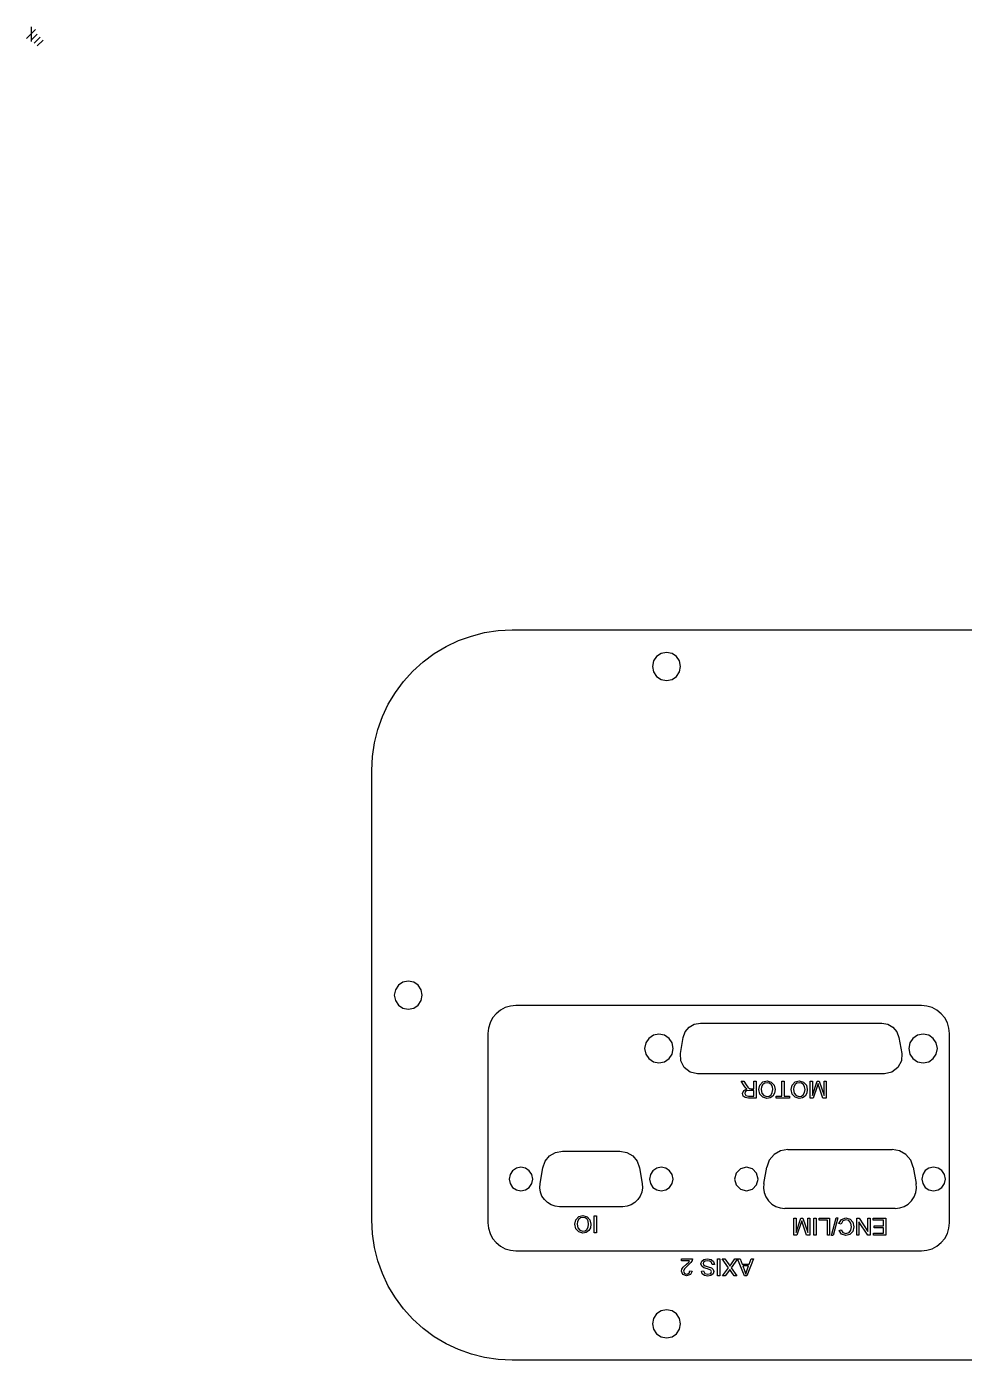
# Model space of a CAD drawing. Extents: x -1 to 306, y 61 to 298.
# Drawn here: x -0.8 to 166.2, y 61 to 298.3 of the extents above; entities that cross this region are included whole.
import ezdxf

# ---------------------------------------------------------------- set-up
doc = ezdxf.new("R2010")
doc.units = 0

msp = doc.modelspace()

# ---------------------------------------------------------------- linework, layer by layer
for p, q in [((78.398021, 189.870371), (80.768867, 190.466193)), ((80.768867, 190.466193), (83.197957, 190.828667)), ((83.197957, 190.828667), (85.6689, 190.951)), ((85.6689, 190.951), (280.669, 190.951)), ((71.798887, 186.750706), (73.896639, 188.005837)), ((73.896639, 188.005837), (76.101814, 189.047988)), ((76.101814, 189.047988), (78.398021, 189.870371)), ((67.99123, 183.62867), (69.824954, 185.289387)), ((69.824954, 185.289387), (71.798887, 186.750706)), ((110.866909, 185.422507), (110.66901, 184.451)), ((111.403007, 186.215534), (110.866909, 185.422507)), ((112.197104, 186.750044), (111.403007, 186.215534)), ((113.169005, 186.946), (112.197104, 186.750044)), ((114.140906, 186.750044), (113.169005, 186.946)), ((114.935003, 186.215534), (114.140906, 186.750044)), ((115.471101, 185.422507), (114.935003, 186.215534)), ((115.669, 184.451), (115.471101, 185.422507)), ((66.330513, 181.794946), (67.99123, 183.62867)), ((110.66901, 184.451), (110.866909, 183.479493)), ((110.866909, 183.479493), (111.403007, 182.686466)), ((114.935003, 182.686466), (115.471101, 183.479493)), ((115.471101, 183.479493), (115.669, 184.451)), ((115.669, 184.451), (115.669, 184.451)), ((64.869194, 179.821013), (66.330513, 181.794946)), ((111.403007, 182.686466), (112.197104, 182.151956)), ((112.197104, 182.151956), (113.169005, 181.956)), ((113.169005, 181.956), (114.140906, 182.151956)), ((114.140906, 182.151956), (114.935003, 182.686466)), ((63.614063, 177.723261), (64.869194, 179.821013)), ((62.571912, 175.518086), (63.614063, 177.723261)), ((61.749529, 173.221879), (62.571912, 175.518086)), ((61.153707, 170.851033), (61.749529, 173.221879)), ((60.791233, 168.421943), (61.153707, 170.851033)), ((60.6689, 165.951), (60.791233, 168.421943)), ((60.6689, 85.9508), (60.6689, 165.951)), ((66.197004, 128.250044), (65.402907, 127.715534)), ((67.168905, 128.446), (66.197004, 128.250044)), ((68.140806, 128.250044), (67.168905, 128.446)), ((68.934903, 127.715534), (68.140806, 128.250044)), ((64.866809, 126.922507), (64.66891, 125.951)), ((64.66891, 125.951), (64.866809, 124.979493)), ((65.402907, 127.715534), (64.866809, 126.922507)), ((69.471001, 126.922507), (68.934903, 127.715534)), ((69.6689, 125.951), (69.471001, 126.922507)), ((69.471001, 124.979493), (69.6689, 125.951)), ((69.6689, 125.951), (69.6689, 125.951)), ((64.866809, 124.979493), (65.402907, 124.186466)), ((65.402907, 124.186466), (66.197004, 123.651956)), ((66.197004, 123.651956), (67.168905, 123.456)), ((67.168905, 123.456), (68.140806, 123.651956)), ((68.140806, 123.651956), (68.934903, 124.186466)), ((68.934903, 124.186466), (69.471001, 124.979493)), ((84.434087, 123.728398), (83.573503, 123.268943)), ((85.367495, 124.012039), (84.434087, 123.728398)), ((86.3475, 124.109), (85.367495, 124.012039)), ((158.549, 124.109), (86.3475, 124.109)), ((159.529007, 124.01204), (158.549, 124.109)), ((160.462419, 123.7284), (159.529007, 124.01204)), ((161.323005, 123.268944), (160.462419, 123.7284)), ((82.187567, 121.883007), (81.728112, 121.022423)), ((82.811973, 122.644537), (82.187567, 121.883007)), ((83.573503, 123.268943), (82.811973, 122.644537)), ((162.084537, 122.644537), (161.323005, 123.268944)), ((162.708944, 121.883005), (162.084537, 122.644537)), ((163.1684, 121.022419), (162.708944, 121.883005)), ((81.34751, 119.10901), (81.3475, 85.4331)), ((81.444471, 120.089015), (81.34751, 119.10901)), ((81.728112, 121.022423), (81.444471, 120.089015)), ((110.821654, 118.79707), (110.011669, 118.251857)), ((111.813005, 118.99695), (110.821654, 118.79707)), ((112.804356, 118.79707), (111.813005, 118.99695)), ((113.614341, 118.251857), (112.804356, 118.79707)), ((116.128, 118.401), (116.503668, 119.426294)), ((116.503668, 119.426294), (117.188261, 120.237427)), ((117.188261, 120.237427), (118.105949, 120.770769)), ((118.105949, 120.770769), (119.1809, 120.96269)), ((119.1809, 120.96269), (151.486, 120.962)), ((151.486, 120.962), (152.560951, 120.770079)), ((152.560951, 120.770079), (153.478639, 120.236737)), ((153.478639, 120.236737), (154.163232, 119.425604)), ((154.163232, 119.425604), (154.5389, 118.40031)), ((157.861654, 118.79707), (157.051669, 118.251857)), ((158.853005, 118.99695), (157.861654, 118.79707)), ((159.844356, 118.79707), (158.853005, 118.99695)), ((160.654341, 118.251857), (159.844356, 118.79707)), ((163.45204, 120.089007), (163.1684, 121.022419)), ((163.549, 119.109), (163.45204, 120.089007)), ((163.549, 85.4331), (163.549, 119.109)), ((109.464853, 117.442953), (109.26301, 116.452)), ((109.26301, 116.452), (109.464853, 115.461047)), ((110.011669, 118.251857), (109.464853, 117.442953)), ((114.161157, 117.442953), (113.614341, 118.251857)), ((114.363, 116.452), (114.161157, 117.442953)), ((114.161157, 115.461047), (114.363, 116.452)), ((114.363, 116.452), (114.363, 116.452)), ((115.6301, 115.5803), (116.128, 118.401)), ((154.5389, 118.40031), (155.036141, 115.58031)), ((156.504853, 117.442953), (156.30301, 116.452)), ((156.30301, 116.452), (156.504853, 115.461047)), ((157.051669, 118.251857), (156.504853, 117.442953)), ((161.201157, 117.442953), (160.654341, 118.251857)), ((161.403, 116.452), (161.201157, 117.442953)), ((161.201157, 115.461047), (161.403, 116.452)), ((161.403, 116.452), (161.403, 116.452)), ((109.464853, 115.461047), (110.011669, 114.652143)), ((110.011669, 114.652143), (110.821654, 114.10693)), ((110.821654, 114.10693), (111.813005, 113.90705)), ((111.813005, 113.90705), (112.804356, 114.10693)), ((112.804356, 114.10693), (113.614341, 114.652143)), ((113.614341, 114.652143), (114.161157, 115.461047)), ((115.688637, 114.239655), (115.6301, 115.5803)), ((116.308269, 113.049357), (115.688637, 114.239655)), ((154.977604, 114.239665), (154.357972, 113.049367)), ((155.036141, 115.58031), (154.977604, 114.239665)), ((156.504853, 115.461047), (157.051669, 114.652143)), ((157.051669, 114.652143), (157.861654, 114.10693)), ((157.861654, 114.10693), (158.853005, 113.90705)), ((158.853005, 113.90705), (159.844356, 114.10693)), ((159.844356, 114.10693), (160.654341, 114.652143)), ((160.654341, 114.652143), (161.201157, 115.461047)), ((117.372887, 112.232447), (116.308269, 113.049357)), ((118.683, 111.942), (117.372887, 112.232447)), ((151.983241, 111.94201), (118.683, 111.942)), ((153.293354, 112.232457), (151.983241, 111.94201)), ((154.357972, 113.049367), (153.293354, 112.232457)), ((126.456, 110.627), (126.956, 110.627)), ((126.978, 109.81), (126.456242, 110.627561)), ((126.909, 108.984), (127.547471, 109.262307)), ((126.956, 110.627), (127.353139, 110.002584)), ((127.308, 109.411), (126.978533, 109.810044)), ((127.547, 109.262), (127.307574, 109.411386)), ((127.353, 110.003), (127.639496, 109.589629)), ((127.639, 109.589), (127.840567, 109.388457)), ((127.841, 109.389), (128.022104, 109.309188)), ((128.022, 109.309), (128.243009, 109.294686)), ((128.243, 109.294), (128.704, 109.294)), ((128.704, 109.294), (128.704, 110.627)), ((128.704, 110.627), (129.1, 110.627)), ((129.1, 110.627), (129.1, 107.627)), ((129.618, 109.131), (129.802174, 109.947508)), ((129.802, 109.947), (130.323829, 110.492361)), ((130.099829, 109.641862), (130.027438, 109.128731)), ((130.317, 110.023), (130.099829, 109.641862)), ((130.64649, 110.259214), (130.317279, 110.022858)), ((130.324, 110.493), (131.052511, 110.678198)), ((131.055, 110.338), (130.64649, 110.259214)), ((131.053, 110.678), (131.810162, 110.473361)), ((131.457301, 110.260055), (131.05442, 110.338073)), ((131.786, 110.026), (131.457301, 110.260055)), ((132.005098, 109.656737), (131.78639, 110.026365)), ((131.81, 110.473), (132.315457, 109.914338)), ((132.078, 109.172), (132.005098, 109.656737)), ((132.315, 109.915), (132.486897, 109.166024)), ((133.69, 107.982), (133.69, 110.627)), ((133.69, 110.627), (134.088, 110.627)), ((134.088, 110.627), (134.088, 107.982)), ((135.362, 109.131), (135.546174, 109.947508)), ((135.547, 109.947), (136.068829, 110.492361)), ((135.843829, 109.641862), (135.771438, 109.128731)), ((136.061, 110.023), (135.843829, 109.641862)), ((136.39049, 110.259214), (136.061279, 110.022858)), ((136.068, 110.493), (136.796511, 110.678198)), ((136.799, 110.338), (136.39049, 110.259214)), ((136.797, 110.678), (137.554162, 110.473361)), ((137.201301, 110.260055), (136.79842, 110.338073)), ((137.53, 110.026), (137.201301, 110.260055)), ((137.749098, 109.656737), (137.53039, 110.026365)), ((137.554, 110.473), (138.059457, 109.914338)), ((137.822, 109.172), (137.749098, 109.656737)), ((138.059, 109.915), (138.230897, 109.166024)), ((138.751, 107.627), (138.751, 110.627)), ((138.751, 110.627), (139.134, 110.627)), ((139.134, 110.627), (139.134, 108.116)), ((139.134, 108.116), (140.005536, 110.62689)), ((140.004, 109.715), (139.285657, 107.62744)), ((140.163, 110.195), (140.003382, 109.714099)), ((140.005, 110.627), (140.364, 110.627)), ((140.306, 109.751), (140.162755, 110.195066)), ((141.016, 107.627), (140.305859, 109.7516)), ((140.364, 110.627), (141.231568, 108.07377)), ((141.231, 108.074), (141.231, 110.627)), ((141.231, 110.627), (141.614, 110.627)), ((141.614, 110.627), (141.614, 107.627)), ((126.702, 108.445), (126.908687, 108.983199)), ((126.827, 107.993), (126.70217, 108.445249)), ((127.16, 107.708), (126.82644, 107.993472)), ((127.111, 108.445), (127.265501, 108.095068)), ((127.191, 108.714), (127.111191, 108.444901)), ((127.77, 107.627), (127.160179, 107.707833)), ((127.424, 108.895), (127.190715, 108.714917)), ((127.266, 108.095), (127.754063, 107.957893)), ((127.85, 108.951), (127.424349, 108.894726)), ((127.754, 107.958), (128.704, 107.958)), ((129.1, 107.627), (127.77, 107.627)), ((128.704, 108.95), (127.85, 108.95)), ((128.704, 107.958), (128.704, 108.95)), ((129.793, 108.326), (129.618, 109.131)), ((130.302, 107.772), (129.793474, 108.325547)), ((130.027, 109.129), (130.150804, 108.489506)), ((130.151, 108.489), (130.513211, 108.0654)), ((131.051, 107.574), (130.302024, 107.772498)), ((130.513, 108.066), (131.048127, 107.91559)), ((131.049, 107.915), (131.441139, 107.987391)), ((131.626587, 107.679066), (131.05053, 107.573421)), ((131.441139, 107.987391), (131.774444, 108.204562)), ((132.086, 107.996), (131.626587, 107.679066)), ((131.774, 108.205), (132.001915, 108.591511)), ((132.001915, 108.591511), (132.077887, 109.171916)), ((132.386727, 108.500157), (132.085908, 107.99649)), ((132.487, 109.166), (132.386727, 108.500157)), ((132.698, 107.627), (132.698, 107.982)), ((132.698, 107.982), (133.69, 107.982)), ((135.076, 107.627), (132.698, 107.627)), ((134.088, 107.982), (135.076, 107.982)), ((135.076, 107.982), (135.076, 107.627)), ((135.537, 108.326), (135.362034, 109.13125)), ((136.046, 107.772), (135.537474, 108.325547)), ((135.772, 109.129), (135.895804, 108.489506)), ((135.895, 108.489), (136.257211, 108.0654)), ((136.795, 107.574), (136.046024, 107.772498)), ((136.258, 108.066), (136.793127, 107.91559)), ((136.793, 107.915), (137.185139, 107.987391)), ((137.370587, 107.679066), (136.79453, 107.573421)), ((137.185139, 107.987391), (137.518444, 108.204562)), ((137.83, 107.996), (137.370587, 107.679066)), ((137.518, 108.205), (137.745915, 108.591511)), ((137.745915, 108.591511), (137.821887, 109.171916)), ((138.130727, 108.500157), (137.829908, 107.99649)), ((138.231, 109.166), (138.130727, 108.500157)), ((139.285, 107.627), (138.751, 107.627)), ((141.614, 107.627), (141.016, 107.627)), ((91.558138, 96.405227), (92.339898, 97.331486)), ((92.339898, 97.331486), (93.387836, 97.940527)), ((93.387836, 97.940527), (94.615359, 98.15969)), ((94.615359, 98.15969), (104.857, 98.1596)), ((104.857, 98.1596), (106.084523, 97.940437)), ((106.084523, 97.940437), (107.132461, 97.331396)), ((107.132461, 97.331396), (107.914221, 96.405137)), ((132.304415, 97.579368), (131.465237, 96.585079)), ((133.42932, 98.233141), (132.304415, 97.579368)), ((134.747, 98.4684), (133.42932, 98.233141)), ((134.747, 98.4698), (153.358, 98.4698)), ((154.675594, 98.233078), (153.358, 98.4684)), ((155.800416, 97.579296), (154.675594, 98.233078)), ((156.63953, 96.585041), (155.800416, 97.579296)), ((86.423001, 95.153453), (85.756002, 94.704561)), ((87.239305, 95.318017), (86.423001, 95.153453)), ((88.055609, 95.153453), (87.239305, 95.318017)), ((88.722608, 94.704561), (88.055609, 95.153453)), ((90.63649, 92.44041), (91.129149, 95.23441)), ((91.129149, 95.23441), (91.558138, 96.405227)), ((107.914221, 96.405137), (108.34321, 95.23432)), ((108.34321, 95.23432), (108.836, 92.4404)), ((111.416701, 95.153453), (110.749702, 94.704561)), ((112.233005, 95.318017), (111.416701, 95.153453)), ((113.049309, 95.153453), (112.233005, 95.318017)), ((113.716308, 94.704561), (113.049309, 95.153453)), ((126.343, 95.042053), (125.574347, 94.2734)), ((127.393, 95.3234), (126.343, 95.042053)), ((128.443, 95.042053), (127.393, 95.3234)), ((129.211653, 94.2734), (128.443, 95.042053)), ((130.495, 92.4373), (131.004587, 95.32919)), ((131.465237, 96.585079), (131.00474, 95.32827)), ((157.1, 95.3283), (156.63953, 96.585041)), ((157.1, 95.3292), (157.609587, 92.43731)), ((159.895585, 95.158371), (159.228076, 94.708324)), ((160.713, 95.3234), (159.895585, 95.158371)), ((161.530415, 95.158371), (160.713, 95.3234)), ((162.197924, 94.708324), (161.530415, 95.158371)), ((85.305655, 94.038543), (85.13931, 93.2226)), ((85.13931, 93.2226), (85.305655, 92.406657)), ((85.756002, 94.704561), (85.305655, 94.038543)), ((89.172955, 94.038543), (88.722608, 94.704561)), ((89.3393, 93.2226), (89.172955, 94.038543)), ((89.172955, 92.406657), (89.3393, 93.2226)), ((89.3393, 93.2226), (89.3393, 93.2226)), ((110.299355, 94.038543), (110.13301, 93.2226)), ((110.13301, 93.2226), (110.299355, 92.406657)), ((110.749702, 94.704561), (110.299355, 94.038543)), ((114.166655, 94.038543), (113.716308, 94.704561)), ((114.333, 93.2226), (114.166655, 94.038543)), ((114.166655, 92.406657), (114.333, 93.2226)), ((114.333, 93.2226), (114.333, 93.2226)), ((125.574347, 94.2734), (125.293, 93.2234)), ((125.293, 93.2234), (125.574347, 92.1734)), ((129.493, 93.2234), (129.211653, 94.2734)), ((129.211653, 92.1734), (129.493, 93.2234)), ((129.493, 93.2234), (129.493, 93.2234)), ((158.778028, 94.040815), (158.613, 93.2234)), ((158.613, 93.2234), (158.778028, 92.405985)), ((159.228076, 94.708324), (158.778028, 94.040815)), ((162.647972, 94.040815), (162.197924, 94.708324)), ((162.813, 93.2234), (162.647972, 94.040815)), ((162.647972, 92.405985), (162.813, 93.2234)), ((162.813, 93.2234), (162.813, 93.2234)), ((85.305655, 92.406657), (85.756002, 91.740639)), ((85.756002, 91.740639), (86.423001, 91.291747)), ((86.423001, 91.291747), (87.239305, 91.127183)), ((87.239305, 91.127183), (88.055609, 91.291747)), ((88.055609, 91.291747), (88.722608, 91.740639)), ((88.722608, 91.740639), (89.172955, 92.406657)), ((90.586251, 91.666801), (90.63649, 92.44041)), ((90.703333, 90.90948), (90.586251, 91.666801)), ((90.980598, 90.195079), (90.703333, 90.90948)), ((108.769156, 90.909467), (108.49189, 90.195066)), ((108.886239, 91.66679), (108.769156, 90.909467)), ((108.836, 92.4404), (108.886239, 91.66679)), ((110.299355, 92.406657), (110.749702, 91.740639)), ((110.749702, 91.740639), (111.416701, 91.291747)), ((111.416701, 91.291747), (112.233005, 91.127183)), ((112.233005, 91.127183), (113.049309, 91.291747)), ((113.049309, 91.291747), (113.716308, 91.740639)), ((113.716308, 91.740639), (114.166655, 92.406657)), ((125.574347, 92.1734), (126.343, 91.404747)), ((126.343, 91.404747), (127.393, 91.1234)), ((127.393, 91.1234), (128.443, 91.404747)), ((128.443, 91.404747), (129.211653, 92.1734)), ((130.495, 92.4383), (130.441071, 91.607872)), ((130.441071, 91.607872), (130.566752, 90.794928)), ((130.566752, 90.794928), (130.864381, 90.028057)), ((157.240879, 90.028117), (157.538508, 90.794988)), ((157.538508, 90.794988), (157.664189, 91.607932)), ((157.664189, 91.607932), (157.61026, 92.43836)), ((158.778028, 92.405985), (159.228076, 91.738476)), ((159.228076, 91.738476), (159.895585, 91.288429)), ((159.895585, 91.288429), (160.713, 91.1234)), ((160.713, 91.1234), (161.530415, 91.288429)), ((161.530415, 91.288429), (162.197924, 91.738476)), ((162.197924, 91.738476), (162.647972, 92.405985)), ((91.410911, 89.550234), (90.980598, 90.195079)), ((91.971236, 89.014482), (91.410911, 89.550234)), ((92.626636, 88.617373), (91.971236, 89.014482)), ((93.35212, 88.370562), (92.626636, 88.617373)), ((94.1227, 88.2857), (93.35212, 88.370562)), ((105.34978, 88.28569), (94.1227, 88.2857)), ((106.120361, 88.37055), (105.34978, 88.28569)), ((106.845848, 88.61736), (106.120361, 88.37055)), ((107.501249, 89.014468), (106.845848, 88.61736)), ((108.061576, 89.55022), (107.501249, 89.014468)), ((108.49189, 90.195066), (108.061576, 89.55022)), ((130.864381, 90.028057), (131.326299, 89.33585)), ((131.326299, 89.33585), (131.927778, 88.760748)), ((131.927778, 88.760748), (132.631315, 88.334473)), ((132.631315, 88.334473), (133.410084, 88.069534)), ((133.410084, 88.069534), (134.23726, 87.97844)), ((153.868, 87.979), (134.238, 87.979)), ((153.868, 87.9785), (154.695176, 88.069594)), ((154.695176, 88.069594), (155.473945, 88.334533)), ((155.473945, 88.334533), (156.177482, 88.760808)), ((156.177482, 88.760808), (156.778961, 89.33591)), ((156.778961, 89.33591), (157.240879, 90.028117)), ((60.791233, 83.479857), (60.6689, 85.9508)), ((96.8324, 85.1652), (97.016574, 85.981708)), ((97.0166, 85.9817), (97.538426, 86.527058)), ((97.314028, 85.67626), (97.241638, 85.163131)), ((97.5312, 86.0574), (97.314028, 85.67626)), ((97.860492, 86.293814), (97.531279, 86.057458)), ((97.5384, 86.5271), (98.266913, 86.712298)), ((98.269, 86.3726), (97.860492, 86.293814)), ((98.2669, 86.7123), (99.02406, 86.507664)), ((98.671899, 86.294555), (98.269017, 86.372573)), ((99.0006, 86.0605), (98.671899, 86.294555)), ((99.219297, 85.690837), (99.00059, 86.060465)), ((99.0241, 86.5076), (99.529557, 85.948936)), ((99.2922, 85.2061), (99.219297, 85.690837)), ((99.5295, 85.949), (99.701397, 85.200026)), ((100.28, 83.661), (100.28, 86.6614)), ((100.28, 86.6614), (100.678, 86.6614)), ((100.678, 86.6614), (100.678, 83.661)), ((135.842, 83.2377), (135.842, 86.2381)), ((135.842, 86.2381), (136.225, 86.2381)), ((136.225, 86.2381), (136.225, 83.7272)), ((136.225, 83.7272), (137.096801, 86.23809)), ((137.254, 85.8069), (137.094382, 85.325999)), ((137.097, 86.2381), (137.455, 86.2381)), ((137.398, 85.3628), (137.254755, 85.806866)), ((137.455, 86.2381), (138.322568, 83.68487)), ((138.322, 83.6849), (138.322, 86.2381)), ((138.322, 86.2381), (138.705, 86.2381)), ((138.705, 86.2381), (138.705, 83.2377)), ((139.393, 83.2377), (139.393, 86.2381)), ((139.393, 86.2381), (139.79, 86.2381)), ((139.79, 86.2381), (139.79, 83.2377)), ((140.33, 85.8835), (140.33, 86.2381)), ((140.33, 86.2381), (142.204, 86.2381)), ((141.808, 85.8835), (140.33, 85.8835)), ((141.808, 83.2377), (141.808, 85.8835)), ((142.204, 86.2381), (142.204, 83.2377)), ((142.511, 83.1874), (143.378832, 86.29096)), ((143.676, 86.291), (142.806316, 83.18744)), ((143.379, 86.291), (143.676, 86.291)), ((143.842, 85.2871), (144.29118, 86.033007)), ((144.552, 85.7578), (144.238903, 85.186859)), ((144.291, 86.033), (145.083974, 86.28982)), ((145.116, 85.9501), (144.5512, 85.75774)), ((145.084, 86.2898), (145.872881, 86.092323)), ((145.626, 85.8089), (145.11645, 85.950103)), ((145.973, 85.3823), (145.62614, 85.808969)), ((145.873, 86.0924), (146.335483, 85.520438)), ((146.335, 85.5204), (146.493594, 84.716171)), ((147.046, 83.2377), (147.046, 86.2381)), ((147.046, 86.2381), (147.453, 86.2381)), ((147.427, 85.5951), (147.427, 83.2377)), ((149.003, 83.2377), (147.42714, 85.59513)), ((147.453, 86.2381), (149.02859, 83.88067)), ((149.029, 83.8807), (149.029, 86.2381)), ((149.029, 86.2381), (149.41, 86.2381)), ((149.41, 86.2381), (149.41, 83.2377)), ((149.954, 85.8835), (149.954, 86.2381)), ((149.954, 86.2381), (152.193, 86.2381)), ((151.796, 85.8835), (149.954, 85.8835)), ((151.796, 84.8623), (151.796, 85.8835)), ((152.193, 86.2381), (152.193, 83.2377)), ((61.153707, 81.050767), (60.791233, 83.479857)), ((81.3475, 85.4331), (81.444461, 84.453095)), ((81.444461, 84.453095), (81.728102, 83.519687)), ((81.728102, 83.519687), (82.187557, 82.659103)), ((97.0074, 84.36), (96.832434, 85.16525)), ((97.5159, 83.8064), (97.007374, 84.359947)), ((97.2417, 85.1632), (97.365506, 84.523706)), ((97.3655, 84.5237), (97.727709, 84.100097)), ((98.2649, 83.6079), (97.515926, 83.806398)), ((97.7277, 84.1001), (98.26283, 83.949693)), ((98.2628, 83.9497), (98.654938, 84.022091)), ((98.840888, 83.713568), (98.26483, 83.607924)), ((98.654938, 84.022091), (98.988242, 84.239262)), ((99.3003, 84.0305), (98.840888, 83.713568)), ((98.9883, 84.2392), (99.216217, 84.62571)), ((99.216217, 84.62571), (99.292189, 85.206116)), ((99.601127, 84.534157), (99.300308, 84.03049)), ((99.7014, 85.2), (99.601127, 84.534157)), ((100.678, 83.661), (100.28, 83.661)), ((136.376, 83.2377), (135.842, 83.2377)), ((137.095, 85.3253), (136.376657, 83.23774)), ((138.108, 83.2377), (137.397859, 85.3623)), ((138.705, 83.2377), (138.108, 83.2377)), ((139.79, 83.2377), (139.393, 83.2377)), ((142.204, 83.2377), (141.808, 83.2377)), ((142.806, 83.1874), (142.511, 83.1874)), ((144.239, 85.1877), (143.842125, 85.288242)), ((144.32, 83.4167), (143.892307, 84.061309)), ((143.893, 84.0606), (144.283789, 84.153204)), ((144.284, 84.1534), (144.586866, 83.676592)), ((145.078, 83.1875), (144.320838, 83.416695)), ((144.586, 83.6766), (145.085318, 83.527214)), ((145.805, 83.3686), (145.077511, 83.187496)), ((145.086, 83.5272), (145.664101, 83.692959)), ((145.664, 83.693), (145.9904, 84.138087)), ((146.315, 83.8986), (145.805453, 83.368587)), ((146.084, 84.7141), (145.97247, 85.382244)), ((145.99, 84.1381), (146.084133, 84.714158)), ((146.494, 84.7162), (146.314941, 83.89867)), ((147.427, 83.2377), (147.046, 83.2377)), ((149.41, 83.2377), (149.003, 83.2377)), ((150.024, 83.2377), (150.024, 83.5923)), ((150.024, 83.5923), (151.796, 83.5923)), ((152.193, 83.2377), (150.024, 83.2377)), ((150.136, 84.5104), (150.136, 84.8623)), ((150.136, 84.8623), (151.796, 84.8623)), ((151.796, 84.5104), (150.136, 84.5104)), ((151.796, 83.5923), (151.796, 84.5104)), ((162.708944, 82.659095), (163.1684, 83.519681)), ((163.1684, 83.519681), (163.45204, 84.453093)), ((163.45204, 84.453093), (163.549, 85.4331)), ((61.749529, 78.679921), (61.153707, 81.050767)), ((82.187557, 82.659103), (82.811963, 81.897573)), ((82.811963, 81.897573), (83.573493, 81.273167)), ((83.573493, 81.273167), (84.434077, 80.813712)), ((84.434077, 80.813712), (85.367485, 80.530071)), ((159.529007, 80.53006), (160.462419, 80.8137)), ((160.462419, 80.8137), (161.323005, 81.273156)), ((161.323005, 81.273156), (162.084537, 81.897563)), ((162.084537, 81.897563), (162.708944, 82.659095)), ((62.571912, 76.383714), (61.749529, 78.679921)), ((85.367485, 80.530071), (86.34749, 80.43311)), ((86.34749, 80.43311), (86.3475, 80.4331)), ((86.3475, 80.4331), (158.549, 80.4331)), ((115.804, 78.6366), (115.804, 78.9885)), ((115.804, 78.9885), (117.787, 78.9885)), ((117.275, 78.6366), (115.804, 78.6366)), ((116.694, 78.0584), (117.119648, 78.435957)), ((117.502, 78.3347), (117.020078, 77.880403)), ((117.12, 78.436), (117.275527, 78.635522)), ((117.744, 78.7337), (117.501504, 78.334656)), ((117.787, 78.9895), (117.744024, 78.733701)), ((119.297, 78.1423), (119.43411, 78.593528)), ((119.434, 78.5935), (119.827927, 78.922967)), ((119.765, 78.4319), (119.680074, 78.17508)), ((120.024, 78.6171), (119.765135, 78.431902)), ((119.828, 78.923), (120.406103, 79.040668)), ((120.425, 78.6846), (120.023908, 78.617068)), ((120.406, 79.0407), (121.088468, 78.922008)), ((120.885, 78.5956), (120.424565, 78.684619)), ((121.187, 78.3623), (120.885158, 78.595588)), ((121.089, 78.922), (121.520786, 78.564908)), ((121.311, 77.9929), (121.187194, 78.362271)), ((121.521, 78.5649), (121.685735, 78.025677)), ((122.25, 75.9908), (122.25, 78.9885)), ((122.25, 78.9885), (122.647, 78.9885)), ((122.647, 78.9885), (122.647, 75.9908)), ((124.2, 77.4037), (123.06441, 78.98855)), ((123.065, 78.9885), (123.556, 78.9885)), ((123.556, 78.9885), (124.31112, 77.91958)), ((124.585, 77.9434), (125.338268, 78.9885)), ((125.815, 78.9885), (124.65454, 77.42481)), ((125.338, 78.9885), (125.815, 78.9885)), ((125.827, 78.9885), (126.28, 78.9885)), ((127.055, 75.9908), (125.82707, 78.98853)), ((126.28, 78.9885), (126.629779, 78.08098)), ((128.635, 78.9885), (127.48274, 75.99077)), ((127.884, 78.081), (128.213406, 78.98852)), ((128.213, 78.9885), (128.635, 78.9885)), ((158.549, 80.4331), (159.529007, 80.53006)), ((63.614063, 74.178539), (62.571912, 76.383714)), ((115.808, 76.8101), (115.881671, 77.164123)), ((116.06, 76.2167), (115.808294, 76.810152)), ((115.882, 77.1641), (116.126543, 77.530402)), ((116.743, 75.9772), (116.059508, 76.216626)), ((116.126, 77.5304), (116.693869, 78.058367)), ((116.187, 76.8019), (116.343548, 76.432526)), ((116.359, 77.245), (116.187103, 76.801958)), ((116.343, 76.4325), (116.751254, 76.282093)), ((117.02, 77.8804), (116.359019, 77.244999)), ((117.425, 76.1993), (116.743556, 75.977267)), ((116.752, 76.2821), (117.177645, 76.441718)), ((117.177, 76.4418), (117.338666, 76.883818)), ((117.339, 76.8851), (117.717618, 76.845412)), ((117.718, 76.8449), (117.425366, 76.199267)), ((119.422, 77.7156), (119.29717, 78.142272)), ((119.387, 76.8348), (119.767735, 76.863904)), ((119.535, 76.362), (119.387659, 76.834715)), ((119.809, 77.4097), (119.422235, 77.715632)), ((119.927, 76.0458), (119.535118, 76.361966)), ((119.68, 78.175), (119.761854, 77.928411)), ((119.762, 77.9285), (120.032123, 77.751489)), ((119.768, 76.8633), (119.975706, 76.433559)), ((120.473, 77.2184), (119.808947, 77.409738)), ((120.515, 75.9384), (119.926665, 76.045834)), ((119.976, 76.4336), (120.498853, 76.288307)), ((120.032, 77.7514), (120.566106, 77.605083)), ((121.072, 77.0045), (120.473434, 77.218347)), ((120.499, 76.2883), (121.023896, 76.420293)), ((121.065, 76.0407), (120.514522, 75.938383)), ((120.566, 77.6051), (121.145125, 77.417855)), ((121.023, 76.4203), (121.187735, 76.738511)), ((121.442, 76.3405), (121.065467, 76.040704)), ((121.188, 76.7385), (121.071356, 77.00453)), ((121.145, 77.4179), (121.465259, 77.138569)), ((121.685, 78.0254), (121.31035, 77.99365)), ((121.571, 76.7651), (121.442079, 76.340476)), ((121.465, 77.1386), (121.570389, 76.765136)), ((122.647, 75.9908), (122.25, 75.9908)), ((123.147, 75.9908), (124.20083, 77.40367)), ((123.578, 75.9908), (123.147, 75.9908)), ((124.182, 76.7845), (123.578222, 75.990751)), ((124.419, 77.1273), (124.181621, 76.785554)), ((124.311, 77.9192), (124.441969, 77.718657)), ((124.661, 76.7589), (124.419526, 77.127247)), ((124.442, 77.7187), (124.585248, 77.943802)), ((124.655, 77.4248), (125.67841, 75.99076)), ((125.205, 75.9908), (124.660753, 76.758091)), ((125.678, 75.9908), (125.205, 75.9908)), ((126.629, 78.081), (127.884, 78.081)), ((127.769, 77.7582), (126.752, 77.7582)), ((126.752, 77.7582), (127.065266, 76.927409)), ((127.483, 75.9908), (127.055, 75.9908)), ((127.065, 76.9268), (127.277823, 76.304699)), ((127.278, 76.3047), (127.439666, 76.877686)), ((127.44, 76.8771), (127.769406, 77.758161)), ((64.869194, 72.080787), (63.614063, 74.178539)), ((66.330513, 70.106854), (64.869194, 72.080787)), ((67.99123, 68.27313), (66.330513, 70.106854)), ((111.403007, 69.215334), (110.866909, 68.422307)), ((112.197104, 69.749844), (111.403007, 69.215334)), ((113.169005, 69.9458), (112.197104, 69.749844)), ((114.140906, 69.749844), (113.169005, 69.9458)), ((114.935003, 69.215334), (114.140906, 69.749844)), ((115.471101, 68.422307), (114.935003, 69.215334)), ((69.824954, 66.612413), (67.99123, 68.27313)), ((71.798887, 65.151094), (69.824954, 66.612413)), ((110.866909, 68.422307), (110.66901, 67.4508)), ((110.66901, 67.4508), (110.866909, 66.479293)), ((110.866909, 66.479293), (111.403007, 65.686266)), ((114.935003, 65.686266), (115.471101, 66.479293)), ((115.669, 67.4508), (115.471101, 68.422307)), ((115.471101, 66.479293), (115.669, 67.4508)), ((115.669, 67.4508), (115.669, 67.4508)), ((73.896639, 63.895963), (71.798887, 65.151094)), ((111.403007, 65.686266), (112.197104, 65.151756)), ((112.197104, 65.151756), (113.169005, 64.9558)), ((113.169005, 64.9558), (114.140906, 65.151756)), ((114.140906, 65.151756), (114.935003, 65.686266)), ((76.101814, 62.853812), (73.896639, 63.895963)), ((78.398021, 62.031429), (76.101814, 62.853812)), ((80.768867, 61.435607), (78.398021, 62.031429)), ((83.197957, 61.073133), (80.768867, 61.435607)), ((85.6689, 60.9508), (83.197957, 61.073133)), ((280.669, 60.9508), (85.6689, 60.9508))]:
    msp.add_line(p, q)
at = {"layer": 'Layer 1'}
for p, q in [((0.793749, 297.794), (-0.793749, 296.206)), ((0, 298.323), (0, 295.677)), ((1.05833, 297), (0, 295.94167)), ((1.5875, 296.471), (0.52917, 295.41267)), ((2.11666, 295.942), (1.05833, 294.88367))]:
    msp.add_line(p, q, dxfattribs=at)

doc.saveas('drawing.dxf')
